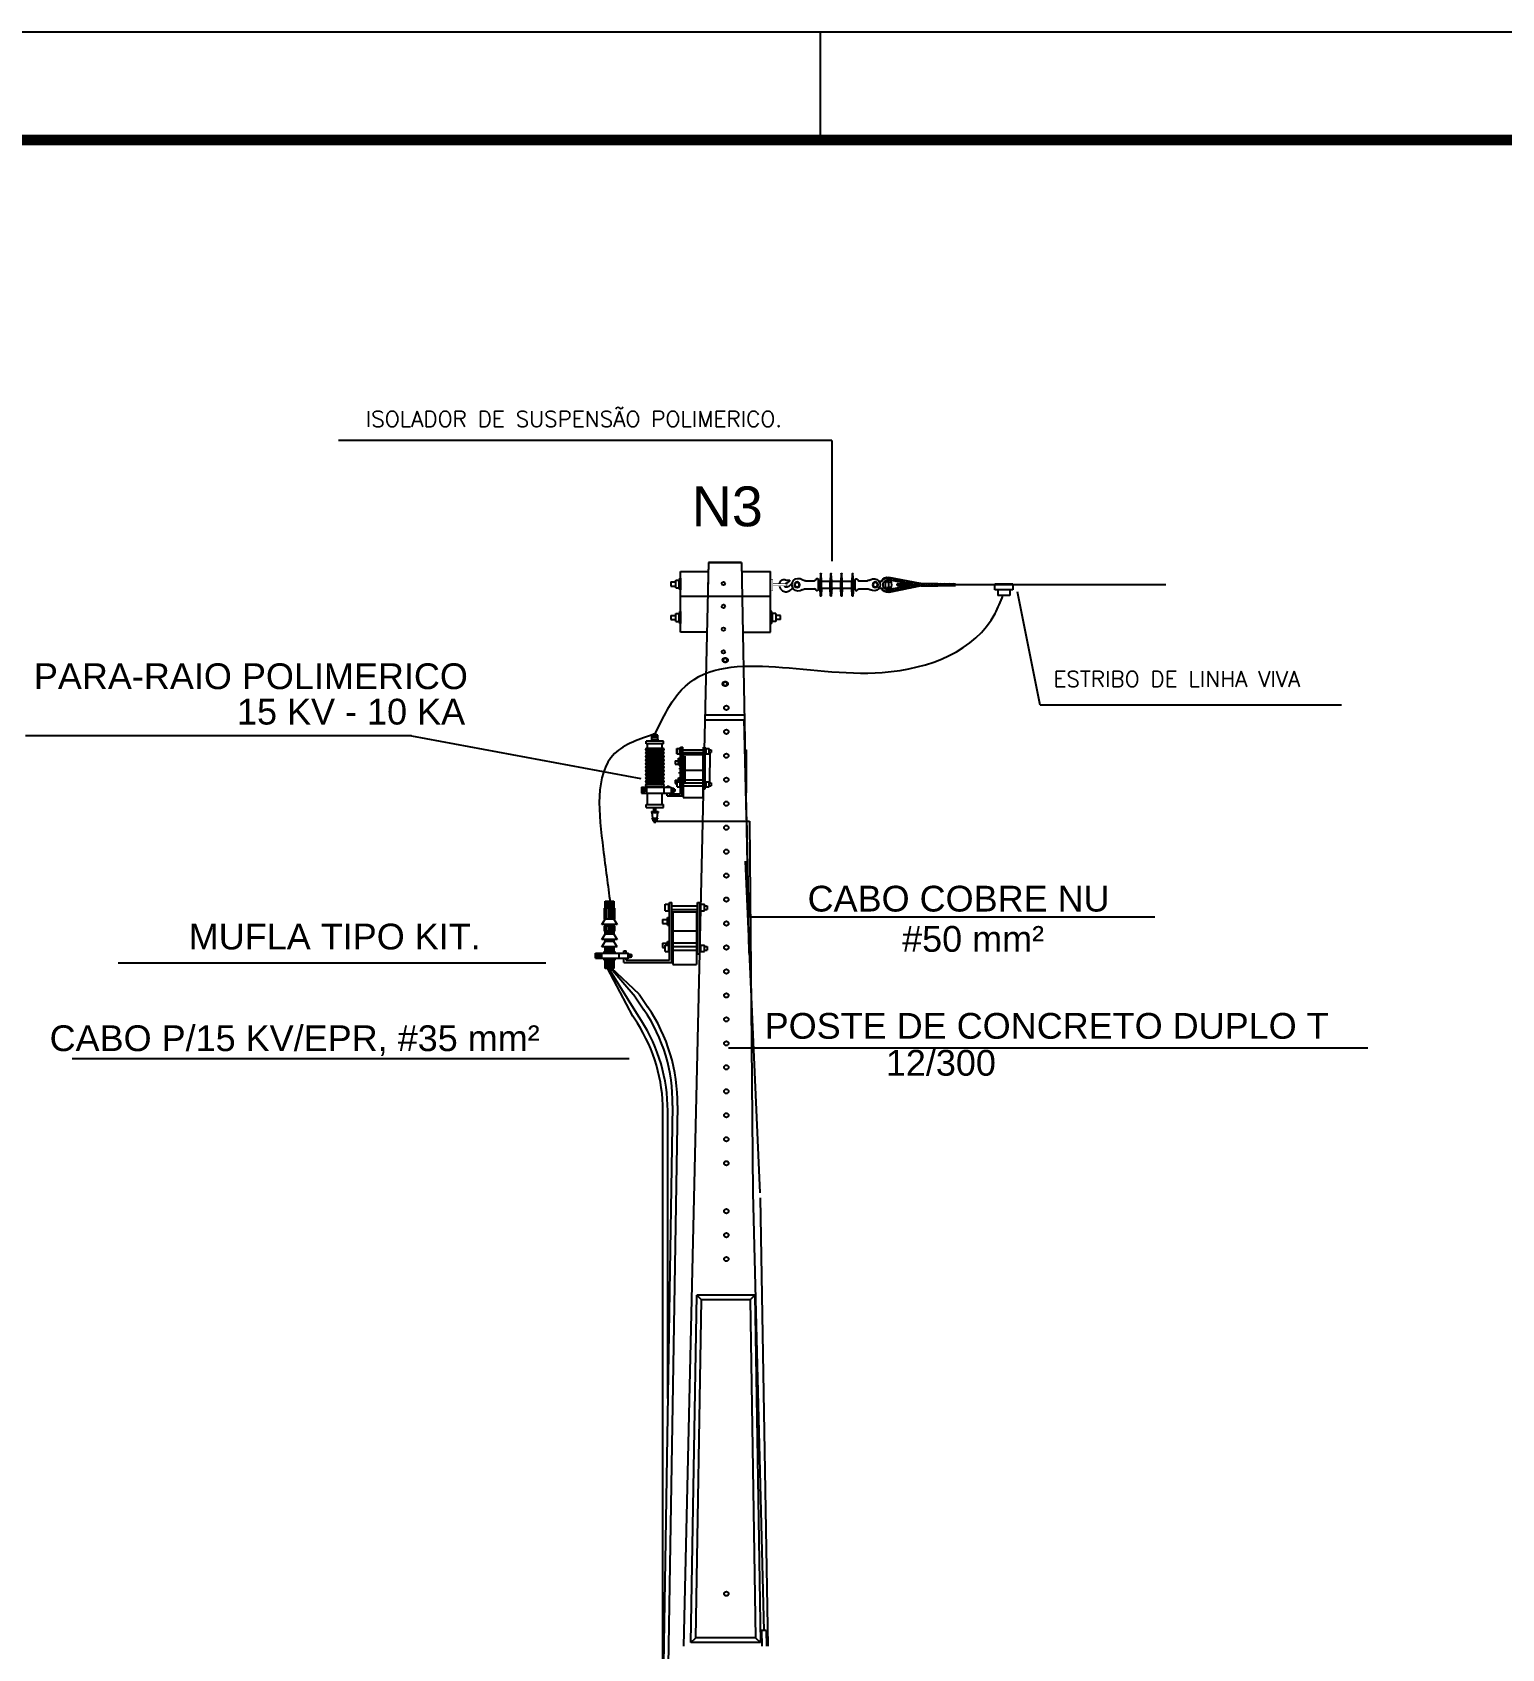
# Model space of a CAD drawing. Header units: metres. Extents: x 4188.7 to 4272.1, y 2012.8 to 2020.9.
# Drawn here: x 4239.839 to 4242.457, y 2017.971 to 2020.85 of the extents above; entities that cross this region are included whole.
import ezdxf

# ---------------------------------------------------------------- set-up
doc = ezdxf.new("R2010")
doc.units = ezdxf.units.M
doc.linetypes.add('DASHED2', pattern=[9.525, 6.35, -3.175])
for name, color, linetype in [('A-PARED', 7, 'Continuous'), ('A-TEXTO', 4, 'Continuous'), ('ARQ-FOLHA', 7, 'Continuous'), ('CONDUTOR', 5, 'Continuous'), ('FIOS', 7, 'Continuous'), ('LINHA', 1, 'Continuous'), ('SELO', 7, 'Continuous'), ('SIMBOLOGIA-DESENHOS', 7, 'Continuous'), ('TRAFO', 7, 'Continuous')]:
    doc.layers.add(name, color=color, linetype=linetype)
doc.layers.add('Cotas', color=1, linetype='Continuous', lineweight=5)
doc.layers.add('PAREDE', color=5, linetype='Continuous', lineweight=60)
doc.styles.add('arial', font='arial.ttf')
doc.styles.add('REGUA_80_MM', font='romans.shx', dxfattribs={"height": 2.2})

# ---------------------------------------------------------------- blocks, each defined once
blk = doc.blocks.new('FOLHA A2')
at = {"layer": 'ARQ-FOLHA'}
for p, q in [((594, 0), (0, 0)), ((224, -10), (224, 0))]:
    blk.add_line(p, q, dxfattribs=at)
at = {"layer": 'ARQ-FOLHA', "const_width": 1}
blk.add_lwpolyline([(25, -410), (584, -410), (584, -10), (25, -10), (25, -410)], dxfattribs=at)
blk = doc.blocks.new('A$C2922327A')
at = {"layer": 'LINHA'}
h = blk.add_hatch(dxfattribs=at)
h.set_pattern_fill('ANSI31', color=1, scale=3.07506, angle=340, style=0)
h.set_pattern_definition([(25, (-163.28697, 13.90264), (-0.1624471, 0.3483689), [])])
h.paths.add_polyline_path([(3.61, 2.19), (3.61, 2.54), (0, 2.54), (0, 2.19)])
at = {"layer": 'LINHA', "color": 1}
for p, q in [((7.13, 2.62), (13.63, 3.86)), ((11.85, 2.96), (11.22, 3.38)), ((12.39, 3.06), (11.76, 3.48)), ((12.92, 3.16), (12.29, 3.59)), ((13.41, 3.29), (12.83, 3.69)), ((13.67, 3.58), (13.36, 3.79)), ((13.83, 3.88), (13.92, 3.75)), ((14.28, 3.82), (14.32, 3.68)), ((14.66, 3.52), (14.69, 3.63)), ((20.89, 3.06), (20.99, 4.61)), ((21.12, 4.61), (21.22, 3.06)), ((23.17, 3.06), (23.26, 4.61)), ((23.4, 4.61), (23.49, 3.06)), ((25.33, 3.06), (25.42, 4.61)), ((25.56, 4.61), (25.65, 3.06)), ((27.42, 3.06), (27.51, 4.61)), ((27.64, 4.61), (27.74, 3.06)), ((0, 2.19), (0, 2.54)), ((3.61, 2.54), (0, 2.54)), ((3.61, 2.19), (0, 2.19)), ((7.06, 2.63), (3.61, 2.63)), ((3.61, 2.63), (3.61, 2.1)), ((3.99, 2.1), (3.61, 2.47)), ((6.99, 2.1), (3.61, 2.1)), ((4.53, 2.1), (4, 2.63)), ((5.07, 2.1), (4.54, 2.63)), ((5.62, 2.1), (5.08, 2.63)), ((6.16, 2.1), (5.63, 2.63)), ((6.71, 2.1), (6.17, 2.63)), ((7.31, 2.03), (6.71, 2.63)), ((6.99, 2.1), (13.62, 0.79)), ((7.06, 2.63), (13.42, 1.38)), ((7.7, 1.96), (7.28, 2.59)), ((7.79, 2.49), (7.5, 2.69)), ((8.23, 1.86), (7.81, 2.49)), ((8.66, 2.36), (8.03, 2.79)), ((8.77, 1.75), (8.34, 2.38)), ((8.54, 2.34), (13.4, 3.27)), ((9.2, 2.46), (8.57, 2.89)), ((8.84, 2.28), (9.26, 2.48)), ((9.3, 1.65), (8.88, 2.28)), ((9.73, 2.56), (9.1, 2.99)), ((11.96, 2.19), (9.33, 2.19)), ((9.83, 1.55), (9.41, 2.18)), ((9.54, 2.19), (10.31, 2.54)), ((11.96, 2.54), (9.61, 2.54)), ((10.26, 2.67), (9.64, 3.09)), ((10.37, 1.44), (9.94, 2.07)), ((10.8, 2.77), (10.17, 3.19)), ((10.45, 2.19), (11.22, 2.54)), ((10.88, 1.33), (10.46, 1.96)), ((11.32, 2.85), (10.69, 3.28)), ((11.42, 1.23), (10.99, 1.86)), ((11.36, 2.19), (11.96, 2.46)), ((11.95, 1.12), (11.53, 1.75)), ((11.96, 2.19), (11.96, 2.54)), ((12.49, 1.02), (12.06, 1.65)), ((13.02, 0.92), (12.59, 1.55)), ((13.55, 0.81), (13.13, 1.44)), ((13.89, 1.72), (13.18, 1.91)), ((14.02, 3), (13.2, 2.84)), ((13.94, 0.93), (14.04, 0.79)), ((14.04, 1.68), (14.04, 1.68)), ((14.41, 1.03), (14.51, 0.93)), ((14.73, 1.21), (14.83, 1.15)), ((14.97, 3.25), (15.04, 3.31)), ((15.04, 1.53), (15.14, 1.5)), ((15.67, 3.06), (15.1, 3.06)), ((15.67, 1.62), (15.1, 1.62)), ((19.79, 3.17), (18.01, 3.17)), ((19.79, 1.51), (18.01, 1.51)), ((20.57, 1.51), (20.57, 3.17)), ((20.89, 3.06), (20.57, 3.06)), ((20.89, 1.63), (20.57, 1.63)), ((20.89, 1.63), (20.89, 3.06)), ((20.89, 1.63), (20.99, 0.07)), ((21.12, 0.07), (21.22, 1.63)), ((23.17, 3.06), (21.22, 3.06)), ((21.22, 1.63), (21.22, 3.06)), ((23.17, 1.63), (21.22, 1.63)), ((23.17, 1.63), (23.17, 3.06)), ((23.17, 1.63), (23.26, 0.07)), ((23.4, 0.07), (23.49, 1.63)), ((25.33, 3.06), (23.49, 3.06)), ((23.49, 1.63), (23.49, 3.06)), ((25.33, 1.63), (23.49, 1.63)), ((25.33, 1.63), (25.33, 3.06)), ((25.33, 1.63), (25.42, 0.07)), ((25.56, 0.07), (25.65, 1.63)), ((25.65, 1.63), (25.65, 3.06)), ((27.42, 3.06), (25.65, 3.06)), ((27.42, 1.63), (25.65, 1.63)), ((27.42, 1.63), (27.42, 3.06)), ((27.42, 1.63), (27.51, 0.07)), ((27.64, 0.07), (27.74, 1.63)), ((27.74, 1.63), (27.74, 3.06)), ((28.06, 3.06), (27.74, 3.06)), ((28.06, 1.63), (27.74, 1.63)), ((28.06, 1.51), (28.06, 3.17)), ((30.72, 3.17), (28.86, 3.17)), ((30.72, 1.52), (28.86, 1.52)), ((33.45, 2.68), (34.12, 2.01))]:
    blk.add_line(p, q, dxfattribs=at)
for centre in [(16.42, 2.35), (32.44, 2.35)]:
    blk.add_circle(centre, 0.573, dxfattribs=at)
at = {"layer": 'LINHA', "color": 1, "linetype": 'DASHED2', "ltscale": 0.5}
for centre in [(16.42, 2.35), (32.44, 2.35)]:
    blk.add_circle(centre, 0.445, dxfattribs=at)
at = {"layer": 'LINHA', "color": 1}
for centre, radius, start, end in [((14.8, 2.34), 1.68, 122.7791, 237.2209), ((13.87, 2.4), 1.48, 26.5535, 103.248), ((13.89, 2.34), 1.41, 30.6033, 90), ((16.68, 2.34), 1.24, 55.4397, 304.5603), ((18.01, 4.27), 1.1, 235.4397, 270), ((21.05, 4.61), 0.0679, 355.0197, 184.9803), ((23.33, 4.61), 0.0679, 355.0197, 184.9803), ((25.49, 4.61), 0.0679, 355.0197, 184.9803), ((27.58, 4.61), 0.0679, 355.0197, 184.9803), ((30.72, 4.26), 1.1, 270, 307.3018), ((32.18, 2.35), 1.31, 232.6982, 127.3018), ((13.84, 2.29), 1.52, 261.6243, 333.7714), ((13.89, 2.34), 1.41, 270, 329.3967), ((18.01, 0.41), 1.1, 90, 124.5603), ((21.05, 0.07), 0.0679, 175.0197, 4.9803), ((23.33, 0.07), 0.0679, 175.0197, 4.9803), ((25.49, 0.07), 0.0679, 175.0197, 4.9803), ((27.58, 0.07), 0.0679, 175.0197, 4.9803), ((30.72, 0.43), 1.1, 52.6982, 90), ((34.07, 3.16), 0.128, 83.9038, 223.1178)]:
    blk.add_arc(centre, radius, start, end, dxfattribs=at)
at = {"layer": 'LINHA', "color": 1, "linetype": 'DASHED2', "ltscale": 0.7}
blk.add_arc((13.81, 2.33), 1.02, 248.0372, 113.4733, dxfattribs=at)
at = {"layer": 'LINHA', "color": 1}
blk.add_ellipse((14.02, 2.34), major_axis=(0, 0.663), ratio=0.597977, dxfattribs=at)
for points in [[(20.57, 3.17), (20.49, 3.46), (20.27, 3.56), (20.01, 3.33), (19.79, 3.17)], [(28.06, 3.17), (28.14, 3.46), (28.36, 3.56), (28.62, 3.33), (28.86, 3.17)], [(20.57, 1.51), (20.49, 1.22), (20.27, 1.12), (20.01, 1.36), (19.79, 1.51)], [(28.06, 1.52), (28.14, 1.24), (28.36, 1.13), (28.62, 1.37), (28.86, 1.52)]]:
    blk.add_spline(points, degree=3, dxfattribs=at)
for points, knots in [([(36.03, 2.61), (35.96, 2.82), (35.82, 3.23), (35.11, 3.51), (34.56, 3.26), (34.2, 3.27), (34.08, 3.29)], [0, 0, 0, 0, 0.2285823, 0.4958921, 0.7715975, 0.909135, 0.909135, 0.909135, 0.909135]), ([(36.02, 2.06), (36, 1.87), (35.82, 1.42), (35.28, 0.93), (34.38, 0.87), (33.79, 1.23), (33.45, 1.55), (33.33, 1.7)], [0.101615, 0.101615, 0.101615, 0.101615, 0.322661, 0.650598, 1.001057, 1.323653, 1.567125, 1.567125, 1.567125, 1.567125]), ([(34.81, 2.61), (34.65, 2.7), (34.29, 2.75), (34.09, 2.95), (33.98, 3.07), (33.98, 3.07)], [0.6558656, 0.6558656, 0.6558656, 0.6558656, 0.8520152, 1.0129557, 1.0175356, 1.0175356, 1.0175356, 1.0175356]), ([(34.12, 2.01), (34.34, 1.9), (34.56, 1.82), (34.87, 1.85), (34.97, 2.04), (34.97, 2.06)], [0.1173329, 0.1173329, 0.1173329, 0.1173329, 0.1704438, 0.3797692, 0.406717, 0.406717, 0.406717, 0.406717])]:
    blk.add_open_spline(points, degree=3, knots=knots, dxfattribs=at)
at = {"layer": 'SIMBOLOGIA-DESENHOS', "ltscale": 100, "const_width": 0.0908}
blk.add_lwpolyline([(37.85, 3.38), (37.42, 3.38), (37.42, 1.11), (37.85, 1.11)], dxfattribs=at)
at = {"layer": 'SIMBOLOGIA-DESENHOS', "ltscale": 100, "const_width": 0.118}
blk.add_lwpolyline([(37.38, 2.13), (34.7, 2.13, -1), (34.7, 2.55), (37.38, 2.55)], format="xyb", dxfattribs=at)

msp = doc.modelspace()

# ---------------------------------------------------------------- linework, layer by layer
at = {"color": 7}
for p, q in [((4240.99396, 2019.78199), (4240.99396, 2019.88973)), ((4241.04373, 2019.9058), (4241.10264, 2019.9058)), ((4241.15438, 2019.78209), (4241.15438, 2019.88973)), ((4240.99396, 2019.84608), (4241.15438, 2019.84608)), ((4241.0412, 2019.78199), (4240.99396, 2019.78199)), ((4241.10506, 2019.78209), (4241.15438, 2019.78209))]:
    msp.add_line(p, q, dxfattribs=at)
at = {"color": 7, "linetype": 'Continuous'}
for p, q in [((4240.99396, 2019.88973), (4241.04299, 2019.88973)), ((4241.10371, 2019.88973), (4241.15438, 2019.88973))]:
    msp.add_line(p, q, dxfattribs=at)
at = {"color": 5}
for p, q in [((4241.48365, 2019.86647), (4241.85851, 2019.86647)), ((4240.9091, 2019.09784), (4240.86399, 2019.18311)), ((4240.91631, 2019.10242), (4240.86631, 2019.18261)), ((4240.91341, 2019.13208), (4240.8692, 2019.18311)), ((4240.92047, 2019.13688), (4240.87094, 2019.18311)), ((4240.91341, 2019.13208), (4240.92885, 2019.10936)), ((4240.92047, 2019.13688), (4240.93591, 2019.11416)), ((4240.91716, 2019.08519), (4240.9091, 2019.09784)), ((4240.92436, 2019.08977), (4240.91631, 2019.10242)), ((4240.97975, 2018.93892), (4240.95996, 2017.73912)), ((4240.98829, 2018.93878), (4240.96849, 2017.7388)), ((4240.9626, 2017.73925), (4240.9626, 2018.92924)), ((4240.97114, 2018.41666), (4240.97114, 2018.92924))]:
    msp.add_line(p, q, dxfattribs=at)
at = {"color": 7, "linetype": 'Continuous'}
for centre in [(4241.07038, 2019.86842), (4241.07038, 2019.82781), (4241.07038, 2019.78719), (4241.07038, 2019.74658)]:
    msp.add_circle(centre, 0.003, dxfattribs=at)
at = {"color": 5}
for centre, radius, start, end in [((4240.68522, 2018.94378), 0.30311, 359.05471, 34.20141), ((4240.67229, 2018.92924), 0.2903, 0, 32.49113), ((4240.67229, 2018.92924), 0.29884, 0, 32.49113), ((4240.68522, 2018.94378), 0.29457, 359.05471, 34.20141)]:
    msp.add_arc(centre, radius, start, end, dxfattribs=at)
msp.add_spline([(4240.94866, 2019.6007), (4240.87637, 2019.56544), (4240.85616, 2019.39546), (4240.86859, 2019.30012)], degree=3, dxfattribs=at)
at = {"layer": 'A-PARED'}
for p, q in [((4241.26355, 2020.12321), (4240.38451, 2020.12321)), ((4241.26355, 2020.12321), (4241.26355, 2019.9082)), ((4240.99965, 2017.9755), (4241.04435, 2019.9058)), ((4241.04373, 2019.9058), (4241.04272, 2019.85877)), ((4241.10264, 2019.9058), (4241.04373, 2019.9058)), ((4241.04776, 2019.9058), (4241.09861, 2019.9058)), ((4241.11636, 2019.20995), (4241.10341, 2019.9061)), ((4241.55399, 2019.86771), (4241.58601, 2019.86771)), ((4241.55399, 2019.85736), (4241.55399, 2019.86771)), ((4241.58601, 2019.86771), (4241.58601, 2019.85736)), ((4241.58601, 2019.85736), (4241.55399, 2019.85736)), ((4241.55933, 2019.85736), (4241.55933, 2019.84741)), ((4241.58068, 2019.84741), (4241.55933, 2019.84741)), ((4241.58068, 2019.85736), (4241.58068, 2019.84741)), ((4241.63428, 2019.65174), (4241.59421, 2019.85368)), ((4241.03757, 2019.63442), (4241.10631, 2019.63442)), ((4242.17103, 2019.65174), (4241.63428, 2019.65174)), ((4241.03733, 2019.62588), (4241.1076, 2019.62588)), ((4241.11117, 2019.45271), (4241.10758, 2019.6266)), ((4240.96384, 2019.58771), (4240.93256, 2019.58771)), ((4240.93256, 2019.58319), (4240.93256, 2019.58771)), ((4240.96384, 2019.58319), (4240.93256, 2019.58319)), ((4240.96312, 2019.5745), (4240.93328, 2019.5745)), ((4240.93517, 2019.5745), (4240.93517, 2019.58319)), ((4240.95515, 2019.58964), (4240.94125, 2019.58964)), ((4240.94125, 2019.58823), (4240.94125, 2019.58964)), ((4240.95515, 2019.58823), (4240.94125, 2019.58823)), ((4240.94299, 2019.59463), (4240.94299, 2019.59864)), ((4240.95341, 2019.59864), (4240.94299, 2019.59864)), ((4240.95341, 2019.59463), (4240.94299, 2019.59463)), ((4240.94299, 2019.5901), (4240.94299, 2019.59411)), ((4240.95341, 2019.59411), (4240.94299, 2019.59411)), ((4240.95341, 2019.5901), (4240.94299, 2019.5901)), ((4240.95098, 2019.59987), (4240.94542, 2019.59987)), ((4240.94542, 2019.59864), (4240.94542, 2019.59987)), ((4240.94542, 2019.59411), (4240.94542, 2019.59463)), ((4240.94542, 2019.58964), (4240.94542, 2019.5901)), ((4240.94542, 2019.58771), (4240.94542, 2019.58823)), ((4240.95098, 2019.59864), (4240.95098, 2019.59987)), ((4240.95098, 2019.59411), (4240.95098, 2019.59463)), ((4240.95098, 2019.58964), (4240.95098, 2019.5901)), ((4240.95098, 2019.58771), (4240.95098, 2019.58823)), ((4240.95341, 2019.59463), (4240.95341, 2019.59864)), ((4240.95341, 2019.5901), (4240.95341, 2019.59411)), ((4240.95515, 2019.58823), (4240.95515, 2019.58964)), ((4240.96123, 2019.5745), (4240.96123, 2019.58319)), ((4240.96384, 2019.58319), (4240.96384, 2019.58771)), ((4240.98808, 2019.56524), (4240.98808, 2019.57459)), ((4240.98808, 2019.57459), (4240.99329, 2019.57459)), ((4240.99329, 2019.56524), (4240.99329, 2019.57459)), ((4240.99329, 2019.57252), (4240.99439, 2019.57252)), ((4240.99439, 2019.49374), (4240.99439, 2019.57715)), ((4240.99439, 2019.57715), (4240.99787, 2019.57715)), ((4240.99787, 2019.49027), (4240.99787, 2019.57715)), ((4240.99787, 2019.57252), (4241.03465, 2019.57252)), ((4241.03465, 2019.50262), (4241.03465, 2019.57715)), ((4241.03465, 2019.57715), (4241.03812, 2019.57715)), ((4241.03812, 2019.50262), (4241.03812, 2019.57715)), ((4241.03812, 2019.57252), (4241.03968, 2019.57252)), ((4241.03968, 2019.56524), (4241.03968, 2019.57459)), ((4241.03968, 2019.57459), (4241.04489, 2019.57459)), ((4241.04489, 2019.56524), (4241.04489, 2019.57459)), ((4241.04489, 2019.57252), (4241.04872, 2019.57252)), ((4241.04872, 2019.57252), (4241.04872, 2019.56731)), ((4241.11079, 2019.57204), (4241.11079, 2019.49558)), ((4240.96312, 2019.57132), (4240.93328, 2019.57132)), ((4240.96312, 2019.56815), (4240.93328, 2019.56815)), ((4240.96312, 2019.56497), (4240.93328, 2019.56497)), ((4240.96312, 2019.56179), (4240.93328, 2019.56179)), ((4240.96312, 2019.55862), (4240.93328, 2019.55862)), ((4240.96312, 2019.55544), (4240.93328, 2019.55544)), ((4240.96312, 2019.55226), (4240.93328, 2019.55226)), ((4240.96312, 2019.54908), (4240.93328, 2019.54908)), ((4240.93548, 2019.54591), (4240.93328, 2019.54591)), ((4240.96312, 2019.54591), (4240.93328, 2019.54591)), ((4240.96312, 2019.54273), (4240.93328, 2019.54273)), ((4240.95871, 2019.54591), (4240.94973, 2019.54591)), ((4240.95516, 2019.54273), (4240.95309, 2019.54273)), ((4240.98419, 2019.55281), (4240.98419, 2019.54689)), ((4240.98419, 2019.55281), (4240.98419, 2019.54689)), ((4240.98419, 2019.55281), (4240.99123, 2019.55281)), ((4240.98419, 2019.55281), (4240.99123, 2019.55281)), ((4240.98419, 2019.54689), (4240.99123, 2019.54689)), ((4240.98419, 2019.54689), (4240.99123, 2019.54689)), ((4240.98808, 2019.56524), (4240.99329, 2019.56524)), ((4240.99123, 2019.54413), (4240.99123, 2019.55557)), ((4240.99123, 2019.54413), (4240.99123, 2019.55557)), ((4240.99123, 2019.55557), (4240.99439, 2019.55557)), ((4240.99123, 2019.55557), (4240.99439, 2019.55557)), ((4240.99123, 2019.54413), (4240.99439, 2019.54413)), ((4240.99123, 2019.54413), (4240.99439, 2019.54413)), ((4240.99329, 2019.56731), (4240.99439, 2019.56731)), ((4240.99787, 2019.56731), (4241.03465, 2019.56731)), ((4240.99787, 2019.55854), (4240.99813, 2019.55854)), ((4240.99813, 2019.55854), (4240.99813, 2019.54116)), ((4240.99813, 2019.55281), (4240.99887, 2019.55281)), ((4240.99813, 2019.54689), (4240.99887, 2019.54689)), ((4240.99887, 2019.56375), (4241.03362, 2019.56375)), ((4240.99887, 2019.56375), (4240.99887, 2019.4873)), ((4240.99887, 2019.55933), (4240.99887, 2019.5045)), ((4241.03362, 2019.56375), (4241.03362, 2019.4873)), ((4241.03812, 2019.56731), (4241.03968, 2019.56731)), ((4241.03968, 2019.56524), (4241.04489, 2019.56524)), ((4241.04489, 2019.56731), (4241.04872, 2019.56731)), ((4241.04604, 2019.51345), (4241.04693, 2019.56731)), ((4240.96312, 2019.53955), (4240.93328, 2019.53955)), ((4240.96312, 2019.53638), (4240.93328, 2019.53638)), ((4240.96312, 2019.5332), (4240.93328, 2019.5332)), ((4240.96312, 2019.53002), (4240.93328, 2019.53002)), ((4240.96312, 2019.52684), (4240.93328, 2019.52684)), ((4240.93616, 2019.52367), (4240.93328, 2019.52367)), ((4240.96312, 2019.52367), (4240.93328, 2019.52367)), ((4240.96312, 2019.52049), (4240.93328, 2019.52049)), ((4240.96312, 2019.52049), (4240.93328, 2019.52049)), ((4240.96312, 2019.51731), (4240.93328, 2019.51731)), ((4240.96312, 2019.51413), (4240.93328, 2019.51413)), ((4240.94937, 2019.53638), (4240.94099, 2019.53638)), ((4240.94921, 2019.5332), (4240.94115, 2019.5332)), ((4240.96312, 2019.52367), (4240.94904, 2019.52367)), ((4240.96003, 2019.52684), (4240.95277, 2019.52684)), ((4240.96116, 2019.5332), (4240.95672, 2019.5332)), ((4240.96312, 2019.53638), (4240.9599, 2019.53638)), ((4240.96312, 2019.5332), (4240.96123, 2019.5332)), ((4240.98419, 2019.51806), (4240.99123, 2019.51806)), ((4240.98419, 2019.51806), (4240.99123, 2019.51806)), ((4240.98419, 2019.51806), (4240.98419, 2019.51214)), ((4240.98419, 2019.51806), (4240.98419, 2019.51214)), ((4240.98808, 2019.50617), (4240.98808, 2019.51552)), ((4240.98808, 2019.51552), (4240.99329, 2019.51552)), ((4240.99123, 2019.52082), (4240.99439, 2019.52082)), ((4240.99123, 2019.52082), (4240.99439, 2019.52082)), ((4240.99123, 2019.51552), (4240.99123, 2019.52082)), ((4240.99123, 2019.51552), (4240.99123, 2019.52082)), ((4240.99209, 2019.5396), (4240.9973, 2019.5396)), ((4240.99209, 2019.5396), (4240.99209, 2019.53787)), ((4240.99209, 2019.53025), (4240.99209, 2019.53224)), ((4240.99209, 2019.53025), (4240.9973, 2019.53025)), ((4240.99329, 2019.50617), (4240.99329, 2019.51552)), ((4240.9973, 2019.53025), (4240.9973, 2019.5396)), ((4240.9973, 2019.53753), (4240.9984, 2019.53753)), ((4240.9973, 2019.53232), (4240.9984, 2019.53232)), ((4240.99787, 2019.54116), (4240.99813, 2019.54116)), ((4240.99787, 2019.52379), (4240.99813, 2019.52379)), ((4240.99787, 2019.52379), (4240.99813, 2019.52379)), ((4240.99813, 2019.52379), (4240.99813, 2019.51345)), ((4240.99813, 2019.52379), (4240.99813, 2019.50641)), ((4240.99813, 2019.51806), (4240.99887, 2019.51806)), ((4240.99813, 2019.51806), (4240.99887, 2019.51806)), ((4240.99887, 2019.53595), (4241.03362, 2019.53595)), ((4240.99887, 2019.51857), (4241.03362, 2019.51857)), ((4241.03362, 2019.51806), (4241.03465, 2019.51806)), ((4241.03968, 2019.51552), (4241.04489, 2019.51552)), ((4241.03968, 2019.50617), (4241.03968, 2019.51552)), ((4241.04489, 2019.50617), (4241.04489, 2019.51552)), ((4240.92413, 2019.5055), (4240.97717, 2019.5055)), ((4240.92413, 2019.5055), (4240.92413, 2019.49507)), ((4240.92413, 2019.49507), (4240.97717, 2019.49507)), ((4240.96312, 2019.51096), (4240.93328, 2019.51096)), ((4240.93328, 2019.50778), (4240.96312, 2019.50778)), ((4240.93337, 2019.5055), (4240.93337, 2019.49507)), ((4240.93517, 2019.5055), (4240.93517, 2019.50778)), ((4240.93517, 2019.47477), (4240.93517, 2019.49507)), ((4240.96123, 2019.5055), (4240.96123, 2019.50778)), ((4240.96123, 2019.47477), (4240.96123, 2019.49507)), ((4240.96433, 2019.5055), (4240.96433, 2019.49507)), ((4240.97026, 2019.5055), (4240.97026, 2019.50747)), ((4240.97026, 2019.50747), (4240.97362, 2019.50747)), ((4240.97026, 2019.49039), (4240.97026, 2019.49507)), ((4240.97026, 2019.49039), (4240.99712, 2019.49039)), ((4240.97362, 2019.5055), (4240.97362, 2019.50747)), ((4240.97362, 2019.49387), (4240.97362, 2019.49507)), ((4240.97362, 2019.49387), (4240.99364, 2019.49387)), ((4240.97717, 2019.5055), (4240.97717, 2019.49507)), ((4240.97717, 2019.50237), (4240.97754, 2019.50237)), ((4240.97717, 2019.4982), (4240.97754, 2019.4982)), ((4240.97754, 2019.50448), (4240.97754, 2019.49615)), ((4240.97754, 2019.50448), (4240.97815, 2019.50448)), ((4240.97754, 2019.49615), (4240.97815, 2019.49615)), ((4240.97815, 2019.50448), (4240.97815, 2019.49615)), ((4240.97815, 2019.50237), (4240.97839, 2019.50237)), ((4240.97815, 2019.4982), (4240.97839, 2019.4982)), ((4240.97839, 2019.50376), (4240.97839, 2019.49681)), ((4240.97839, 2019.50376), (4240.98187, 2019.50376)), ((4240.97839, 2019.49681), (4240.98187, 2019.49681)), ((4240.98187, 2019.50376), (4240.98187, 2019.49681)), ((4240.98187, 2019.50237), (4240.98374, 2019.50237)), ((4240.98187, 2019.4982), (4240.98374, 2019.4982)), ((4240.98374, 2019.50237), (4240.98374, 2019.4982)), ((4240.98419, 2019.51214), (4240.98808, 2019.51214)), ((4240.98419, 2019.51214), (4240.98808, 2019.51214)), ((4240.98808, 2019.50617), (4240.99329, 2019.50617)), ((4240.99329, 2019.51345), (4240.99439, 2019.51345)), ((4240.99329, 2019.50938), (4240.99439, 2019.50938)), ((4240.99329, 2019.50824), (4240.99439, 2019.50824)), ((4240.99787, 2019.51345), (4241.03465, 2019.51345)), ((4240.99787, 2019.50824), (4241.03465, 2019.50824)), ((4240.99787, 2019.50641), (4240.99813, 2019.50641)), ((4240.99787, 2019.50641), (4240.99813, 2019.50641)), ((4240.99813, 2019.51214), (4240.99887, 2019.51214)), ((4240.99813, 2019.50824), (4240.99813, 2019.50641)), ((4240.99887, 2019.4873), (4241.03362, 2019.4873)), ((4241.03465, 2019.50262), (4241.03812, 2019.50262)), ((4241.03812, 2019.51345), (4241.03968, 2019.51345)), ((4241.03812, 2019.50824), (4241.03968, 2019.50824)), ((4241.03968, 2019.50617), (4241.04489, 2019.50617)), ((4241.04489, 2019.51345), (4241.04872, 2019.51345)), ((4241.04489, 2019.50824), (4241.04872, 2019.50824)), ((4241.04872, 2019.51345), (4241.04872, 2019.50824)), ((4240.93256, 2019.47477), (4240.96384, 2019.47477)), ((4240.93256, 2019.46955), (4240.93256, 2019.47477)), ((4240.93256, 2019.46955), (4240.96384, 2019.46955)), ((4240.94212, 2019.4626), (4240.94212, 2019.46052)), ((4240.94212, 2019.4626), (4240.95428, 2019.4626)), ((4240.94212, 2019.46052), (4240.95428, 2019.46052)), ((4240.94281, 2019.46052), (4240.94386, 2019.45044)), ((4240.94646, 2019.4626), (4240.94646, 2019.46955)), ((4240.94994, 2019.4626), (4240.94994, 2019.46955)), ((4240.95254, 2019.45044), (4240.95359, 2019.46052)), ((4240.95428, 2019.4626), (4240.95428, 2019.46052)), ((4240.96384, 2019.46955), (4240.96384, 2019.47477)), ((4240.94281, 2019.45001), (4240.94281, 2019.44915)), ((4240.94281, 2019.45001), (4240.95359, 2019.45001)), ((4240.94281, 2019.44915), (4240.95359, 2019.44915)), ((4240.94386, 2019.45044), (4240.95254, 2019.45044)), ((4240.94473, 2019.44872), (4240.94473, 2019.44556)), ((4240.94473, 2019.44872), (4240.95168, 2019.44872)), ((4240.94473, 2019.44556), (4240.95168, 2019.44556)), ((4240.94646, 2019.45044), (4240.94646, 2019.45001)), ((4240.94646, 2019.44915), (4240.94646, 2019.44872)), ((4240.94646, 2019.44556), (4240.94646, 2019.44349)), ((4240.94646, 2019.44349), (4240.94994, 2019.44349)), ((4240.94994, 2019.45044), (4240.94994, 2019.45001)), ((4240.94994, 2019.44915), (4240.94994, 2019.44872)), ((4240.94994, 2019.44556), (4240.94994, 2019.44349)), ((4240.95168, 2019.44872), (4240.95168, 2019.44556)), ((4240.95359, 2019.45001), (4240.95359, 2019.44915)), ((4241.11117, 2019.45271), (4241.115, 2019.27358)), ((4241.1359, 2018.78299), (4241.10959, 2019.37389)), ((4240.85864, 2019.27082), (4240.85864, 2019.29003)), ((4240.87615, 2019.29003), (4240.85864, 2019.29003)), ((4240.85907, 2019.27082), (4240.85907, 2019.29003)), ((4240.8595, 2019.27082), (4240.8595, 2019.29003)), ((4240.85992, 2019.29003), (4240.85992, 2019.30242)), ((4240.85992, 2019.30242), (4240.87487, 2019.30242)), ((4240.86022, 2019.29003), (4240.86022, 2019.30242)), ((4240.86036, 2019.27082), (4240.86036, 2019.29003)), ((4240.86086, 2019.29003), (4240.86086, 2019.30242)), ((4240.86179, 2019.29003), (4240.86179, 2019.30242)), ((4240.86208, 2019.27082), (4240.86208, 2019.29003)), ((4240.86366, 2019.29003), (4240.86366, 2019.30242)), ((4240.86553, 2019.29003), (4240.86553, 2019.27082)), ((4240.86739, 2019.29003), (4240.86739, 2019.30242)), ((4240.86926, 2019.29003), (4240.86926, 2019.27082)), ((4240.87113, 2019.29003), (4240.87113, 2019.30242)), ((4240.8727, 2019.27082), (4240.8727, 2019.29003)), ((4240.873, 2019.29003), (4240.873, 2019.30242)), ((4240.87393, 2019.29003), (4240.87393, 2019.30242)), ((4240.87443, 2019.27082), (4240.87443, 2019.29003)), ((4240.87457, 2019.29003), (4240.87457, 2019.30242)), ((4240.87487, 2019.30242), (4240.87487, 2019.29003)), ((4240.87529, 2019.27082), (4240.87529, 2019.29003)), ((4240.87572, 2019.27082), (4240.87572, 2019.29003)), ((4240.87615, 2019.29003), (4240.87615, 2019.27082)), ((4240.96671, 2019.28559), (4240.96671, 2019.29707)), ((4240.96671, 2019.29707), (4240.97311, 2019.29707)), ((4240.96671, 2019.28559), (4240.97311, 2019.28559)), ((4240.97311, 2019.28559), (4240.97311, 2019.29707)), ((4240.97311, 2019.29453), (4240.97446, 2019.29453)), ((4240.97311, 2019.28813), (4240.97446, 2019.28813)), ((4240.97446, 2019.19775), (4240.97446, 2019.30021)), ((4240.97446, 2019.30021), (4240.97873, 2019.30021)), ((4240.97873, 2019.19348), (4240.97873, 2019.30021)), ((4240.97873, 2019.29453), (4241.02392, 2019.29453)), ((4240.97873, 2019.28813), (4241.02392, 2019.28813)), ((4240.97996, 2019.28375), (4241.02265, 2019.28375)), ((4240.97996, 2019.28375), (4240.97996, 2019.18983)), ((4241.02265, 2019.28375), (4241.02265, 2019.18983)), ((4241.02392, 2019.20866), (4241.02392, 2019.30021)), ((4241.02392, 2019.30021), (4241.02818, 2019.30021)), ((4241.02818, 2019.20866), (4241.02818, 2019.30021)), ((4241.02818, 2019.29453), (4241.0301, 2019.29453)), ((4241.02818, 2019.28813), (4241.0301, 2019.28813)), ((4241.0301, 2019.28559), (4241.0301, 2019.29707)), ((4241.0301, 2019.29707), (4241.0365, 2019.29707)), ((4241.0301, 2019.28559), (4241.0365, 2019.28559)), ((4241.0365, 2019.28559), (4241.0365, 2019.29707)), ((4241.0365, 2019.29453), (4241.04121, 2019.29453)), ((4241.0365, 2019.28813), (4241.04121, 2019.28813)), ((4241.04121, 2019.29453), (4241.04121, 2019.28813)), ((4240.85352, 2019.261), (4240.85992, 2019.27082)), ((4240.88127, 2019.261), (4240.85352, 2019.261)), ((4240.87615, 2019.27082), (4240.85864, 2019.27082)), ((4240.87615, 2019.25802), (4240.85864, 2019.25802)), ((4240.85864, 2019.24948), (4240.85864, 2019.25802)), ((4240.85878, 2019.24948), (4240.85878, 2019.25802)), ((4240.85907, 2019.24948), (4240.85907, 2019.25802)), ((4240.8595, 2019.24948), (4240.8595, 2019.25802)), ((4240.85992, 2019.25802), (4240.85992, 2019.261)), ((4240.86022, 2019.25802), (4240.86022, 2019.261)), ((4240.86036, 2019.24948), (4240.86036, 2019.25802)), ((4240.86086, 2019.25802), (4240.86086, 2019.261)), ((4240.86179, 2019.25802), (4240.86179, 2019.261)), ((4240.86208, 2019.24948), (4240.86208, 2019.25802)), ((4240.86366, 2019.25802), (4240.86366, 2019.261)), ((4240.86553, 2019.25802), (4240.86553, 2019.24948)), ((4240.86739, 2019.25802), (4240.86739, 2019.261)), ((4240.86926, 2019.25802), (4240.86926, 2019.24948)), ((4240.87113, 2019.25802), (4240.87113, 2019.261)), ((4240.8727, 2019.24948), (4240.8727, 2019.25802)), ((4240.873, 2019.25802), (4240.873, 2019.261)), ((4240.87393, 2019.25802), (4240.87393, 2019.261)), ((4240.87443, 2019.24948), (4240.87443, 2019.25802)), ((4240.87457, 2019.25802), (4240.87457, 2019.261)), ((4240.87487, 2019.27082), (4240.88127, 2019.261)), ((4240.87487, 2019.261), (4240.87487, 2019.25802)), ((4240.87529, 2019.24948), (4240.87529, 2019.25802)), ((4240.87572, 2019.24948), (4240.87572, 2019.25802)), ((4240.876, 2019.24948), (4240.876, 2019.25802)), ((4240.87615, 2019.25802), (4240.87615, 2019.24948)), ((4240.96193, 2019.27031), (4240.96193, 2019.26304)), ((4240.96193, 2019.27031), (4240.96193, 2019.26304)), ((4240.96193, 2019.27031), (4240.97058, 2019.27031)), ((4240.96193, 2019.27031), (4240.97058, 2019.27031)), ((4240.96193, 2019.26304), (4240.97058, 2019.26304)), ((4240.96193, 2019.26304), (4240.97058, 2019.26304)), ((4240.97058, 2019.25965), (4240.97058, 2019.2737)), ((4240.97058, 2019.25965), (4240.97058, 2019.2737)), ((4240.97058, 2019.2737), (4240.97446, 2019.2737)), ((4240.97058, 2019.2737), (4240.97446, 2019.2737)), ((4240.97058, 2019.25965), (4240.97446, 2019.25965)), ((4240.97058, 2019.25965), (4240.97446, 2019.25965)), ((4240.97873, 2019.27735), (4240.97906, 2019.27735)), ((4240.97873, 2019.256), (4240.97906, 2019.256)), ((4240.97906, 2019.27735), (4240.97906, 2019.256)), ((4240.97906, 2019.27031), (4240.97996, 2019.27031)), ((4240.97906, 2019.26304), (4240.97996, 2019.26304)), ((4241.1208, 2019.27504), (4241.83896, 2019.27504)), ((4240.85352, 2019.23411), (4240.85992, 2019.24393)), ((4240.88127, 2019.23411), (4240.85352, 2019.23411)), ((4240.85352, 2019.2213), (4240.85992, 2019.23112)), ((4240.87615, 2019.24948), (4240.85864, 2019.24948)), ((4240.85992, 2019.24393), (4240.85992, 2019.24948)), ((4240.87487, 2019.24393), (4240.85992, 2019.24393)), ((4240.85992, 2019.23112), (4240.85992, 2019.23411)), ((4240.87487, 2019.23112), (4240.85992, 2019.23112)), ((4240.86022, 2019.24393), (4240.86022, 2019.24948)), ((4240.86022, 2019.23112), (4240.86022, 2019.23411)), ((4240.86086, 2019.24393), (4240.86086, 2019.24948)), ((4240.86086, 2019.23112), (4240.86086, 2019.23411)), ((4240.86179, 2019.24393), (4240.86179, 2019.24948)), ((4240.86179, 2019.23112), (4240.86179, 2019.23411)), ((4240.86366, 2019.24393), (4240.86366, 2019.24948)), ((4240.86366, 2019.23112), (4240.86366, 2019.23411)), ((4240.86739, 2019.24393), (4240.86739, 2019.24948)), ((4240.86739, 2019.23112), (4240.86739, 2019.23411)), ((4240.87113, 2019.24393), (4240.87113, 2019.24948)), ((4240.87113, 2019.23112), (4240.87113, 2019.23411)), ((4240.873, 2019.24393), (4240.873, 2019.24948)), ((4240.873, 2019.23112), (4240.873, 2019.23411)), ((4240.87393, 2019.24393), (4240.87393, 2019.24948)), ((4240.87393, 2019.23112), (4240.87393, 2019.23411)), ((4240.87457, 2019.24393), (4240.87457, 2019.24948)), ((4240.87457, 2019.23112), (4240.87457, 2019.23411)), ((4240.87487, 2019.24948), (4240.87487, 2019.24393)), ((4240.87487, 2019.24393), (4240.88127, 2019.23411)), ((4240.87487, 2019.23411), (4240.87487, 2019.23112)), ((4240.88127, 2019.2213), (4240.87487, 2019.23112)), ((4240.96193, 2019.22762), (4240.97058, 2019.22762)), ((4240.96193, 2019.22762), (4240.97058, 2019.22762)), ((4240.96193, 2019.22762), (4240.96193, 2019.22035)), ((4240.96193, 2019.22762), (4240.96193, 2019.22035)), ((4240.97058, 2019.23101), (4240.97446, 2019.23101)), ((4240.97058, 2019.23101), (4240.97446, 2019.23101)), ((4240.97058, 2019.2245), (4240.97058, 2019.23101)), ((4240.97058, 2019.2245), (4240.97058, 2019.23101)), ((4240.97873, 2019.23466), (4240.97906, 2019.23466)), ((4240.97873, 2019.23466), (4240.97906, 2019.23466)), ((4240.97906, 2019.23466), (4240.97906, 2019.22196)), ((4240.97906, 2019.23466), (4240.97906, 2019.21331)), ((4240.97906, 2019.22762), (4240.97996, 2019.22762)), ((4240.97906, 2019.22762), (4240.97996, 2019.22762)), ((4240.97996, 2019.2496), (4241.02265, 2019.2496)), ((4240.97996, 2019.22825), (4241.02265, 2019.22825)), ((4241.02265, 2019.22762), (4241.02392, 2019.22762)), ((4240.84223, 2019.20981), (4240.90061, 2019.20981)), ((4240.84223, 2019.20111), (4240.84223, 2019.20981)), ((4240.84223, 2019.20111), (4240.90061, 2019.20111)), ((4240.88127, 2019.2213), (4240.85352, 2019.2213)), ((4240.85358, 2019.20111), (4240.85358, 2019.20981)), ((4240.877, 2019.21276), (4240.85779, 2019.21276)), ((4240.85779, 2019.20981), (4240.85779, 2019.21276)), ((4240.85779, 2019.19782), (4240.85779, 2019.20111)), ((4240.877, 2019.19782), (4240.85779, 2019.19782)), ((4240.85811, 2019.21276), (4240.85811, 2019.20981)), ((4240.85811, 2019.20111), (4240.85811, 2019.19782)), ((4240.85876, 2019.21276), (4240.85876, 2019.20981)), ((4240.85876, 2019.20111), (4240.85876, 2019.19782)), ((4240.85972, 2019.21276), (4240.85972, 2019.20981)), ((4240.85972, 2019.20111), (4240.85972, 2019.19782)), ((4240.85992, 2019.21276), (4240.85992, 2019.2213)), ((4240.85992, 2019.18288), (4240.85992, 2019.19782)), ((4240.86022, 2019.21276), (4240.86022, 2019.2213)), ((4240.86022, 2019.18288), (4240.86022, 2019.19782)), ((4240.86086, 2019.21276), (4240.86086, 2019.2213)), ((4240.86086, 2019.18288), (4240.86086, 2019.19782)), ((4240.86166, 2019.21276), (4240.86166, 2019.20981)), ((4240.86166, 2019.20111), (4240.86166, 2019.19782)), ((4240.86179, 2019.21276), (4240.86179, 2019.2213)), ((4240.86179, 2019.18288), (4240.86179, 2019.19782)), ((4240.86366, 2019.21276), (4240.86366, 2019.2213)), ((4240.86366, 2019.18288), (4240.86366, 2019.19782)), ((4240.86553, 2019.21276), (4240.86553, 2019.20981)), ((4240.86553, 2019.20111), (4240.86553, 2019.19782)), ((4240.86739, 2019.21276), (4240.86739, 2019.2213)), ((4240.86739, 2019.18288), (4240.86739, 2019.19782)), ((4240.86926, 2019.21276), (4240.86926, 2019.20981)), ((4240.86926, 2019.20111), (4240.86926, 2019.19782)), ((4240.87113, 2019.21276), (4240.87113, 2019.2213)), ((4240.87113, 2019.18288), (4240.87113, 2019.19782)), ((4240.873, 2019.21276), (4240.873, 2019.2213)), ((4240.873, 2019.18288), (4240.873, 2019.19782)), ((4240.87313, 2019.21276), (4240.87313, 2019.20981)), ((4240.87313, 2019.20111), (4240.87313, 2019.19782)), ((4240.87393, 2019.21276), (4240.87393, 2019.2213)), ((4240.87393, 2019.18288), (4240.87393, 2019.19782)), ((4240.87457, 2019.21276), (4240.87457, 2019.2213)), ((4240.87457, 2019.18288), (4240.87457, 2019.19782)), ((4240.87487, 2019.2213), (4240.87487, 2019.21276)), ((4240.87487, 2019.19782), (4240.87487, 2019.18288)), ((4240.87507, 2019.21276), (4240.87507, 2019.20981)), ((4240.87507, 2019.20111), (4240.87507, 2019.19782)), ((4240.87603, 2019.21276), (4240.87603, 2019.20981)), ((4240.87603, 2019.20111), (4240.87603, 2019.19782)), ((4240.87667, 2019.21276), (4240.87667, 2019.20981)), ((4240.87667, 2019.20111), (4240.87667, 2019.19782)), ((4240.877, 2019.21276), (4240.877, 2019.20981)), ((4240.877, 2019.20111), (4240.877, 2019.19782)), ((4240.88483, 2019.20111), (4240.88483, 2019.20981)), ((4240.89313, 2019.21441), (4240.89726, 2019.21441)), ((4240.89313, 2019.20981), (4240.89313, 2019.21441)), ((4240.89313, 2019.19348), (4240.89313, 2019.20111)), ((4240.89726, 2019.20981), (4240.89726, 2019.21441)), ((4240.89726, 2019.19775), (4240.89726, 2019.20111)), ((4240.89726, 2019.19775), (4240.97446, 2019.19775)), ((4240.90061, 2019.20111), (4240.90061, 2019.20981)), ((4240.90061, 2019.20743), (4240.90106, 2019.20743)), ((4240.90061, 2019.20364), (4240.90106, 2019.20364)), ((4240.90106, 2019.20923), (4240.90181, 2019.20923)), ((4240.90106, 2019.20175), (4240.90106, 2019.20923)), ((4240.90106, 2019.20175), (4240.90181, 2019.20175)), ((4240.90181, 2019.20175), (4240.90181, 2019.20923)), ((4240.90181, 2019.20743), (4240.90211, 2019.20743)), ((4240.90181, 2019.20364), (4240.90211, 2019.20364)), ((4240.90211, 2019.20277), (4240.90211, 2019.2083)), ((4240.90211, 2019.2083), (4240.90503, 2019.2083)), ((4240.90211, 2019.20277), (4240.90503, 2019.20277)), ((4240.90503, 2019.20277), (4240.90503, 2019.2083)), ((4240.90503, 2019.20743), (4240.90733, 2019.20743)), ((4240.90503, 2019.20364), (4240.90733, 2019.20364)), ((4240.90733, 2019.20364), (4240.90733, 2019.20743)), ((4240.96193, 2019.22035), (4240.96671, 2019.22035)), ((4240.96193, 2019.22035), (4240.96671, 2019.22035)), ((4240.96671, 2019.21301), (4240.96671, 2019.2245)), ((4240.96671, 2019.2245), (4240.97311, 2019.2245)), ((4240.96671, 2019.21301), (4240.97311, 2019.21301)), ((4240.97311, 2019.21301), (4240.97311, 2019.2245)), ((4240.97311, 2019.22196), (4240.97446, 2019.22196)), ((4240.97311, 2019.21696), (4240.97446, 2019.21696)), ((4240.97311, 2019.21555), (4240.97446, 2019.21555)), ((4240.97873, 2019.22196), (4241.02392, 2019.22196)), ((4240.97873, 2019.21555), (4241.02392, 2019.21555)), ((4240.97873, 2019.21331), (4240.97906, 2019.21331)), ((4240.97873, 2019.21331), (4240.97906, 2019.21331)), ((4240.97906, 2019.22035), (4240.97996, 2019.22035)), ((4240.97906, 2019.21555), (4240.97906, 2019.21331)), ((4241.02392, 2019.20866), (4241.02818, 2019.20866)), ((4241.02818, 2019.22196), (4241.0301, 2019.22196)), ((4241.02818, 2019.21555), (4241.0301, 2019.21555)), ((4241.0301, 2019.2245), (4241.0365, 2019.2245)), ((4241.0301, 2019.21301), (4241.0301, 2019.2245)), ((4241.0301, 2019.21301), (4241.0365, 2019.21301)), ((4241.0365, 2019.21301), (4241.0365, 2019.2245)), ((4241.0365, 2019.22196), (4241.04121, 2019.22196)), ((4241.0365, 2019.21555), (4241.04121, 2019.21555)), ((4241.04121, 2019.22196), (4241.04121, 2019.21555)), ((4240.87487, 2019.18288), (4240.85992, 2019.18288)), ((4240.89313, 2019.19348), (4240.97873, 2019.19348)), ((4240.97996, 2019.18983), (4241.02265, 2019.18983)), ((4239.91037, 2019.02259), (4240.90236, 2019.02259)), ((4241.13604, 2018.77445), (4241.14923, 2017.9755)), ((4241.01257, 2017.98216), (4241.02278, 2018.60119)), ((4241.02125, 2017.99069), (4241.03118, 2018.59265)), ((4241.03118, 2018.59265), (4241.02278, 2018.60119)), ((4241.12609, 2018.60119), (4241.02278, 2018.60119)), ((4241.11769, 2018.59265), (4241.03118, 2018.59265)), ((4241.11769, 2018.59265), (4241.12609, 2018.60119)), ((4241.11769, 2018.59265), (4241.12763, 2017.99069)), ((4241.12609, 2018.60119), (4241.13631, 2017.98216)), ((4241.01257, 2017.98216), (4241.02125, 2017.99069)), ((4241.12763, 2017.99069), (4241.02125, 2017.99069)), ((4241.12763, 2017.99069), (4241.13631, 2017.98216)), ((4241.14655, 2018.0035), (4241.13801, 2018.0035)), ((4241.13801, 2018.0035), (4241.13848, 2017.9755)), ((4241.14655, 2018.0035), (4241.14702, 2017.9755)), ((4241.13631, 2017.98216), (4241.01257, 2017.98216))]:
    msp.add_line(p, q, dxfattribs=at)
at = {"layer": 'A-PARED', "color": 3}
for p, q in [((4240.94545, 2019.44508), (4241.11694, 2019.44496)), ((4241.11694, 2019.44496), (4241.12275, 2018.78299)), ((4241.12275, 2018.78299), (4241.14236, 2018.0035))]:
    msp.add_line(p, q, dxfattribs=at)
at = {"layer": 'A-PARED'}
for centre, radius in [((4241.07267, 2019.73207), 0.00395), ((4241.07301, 2019.73199), 0.00395), ((4241.07438, 2019.73199), 0.00395), ((4241.07267, 2019.68983), 0.00395), ((4241.07301, 2019.68975), 0.00395), ((4241.07438, 2019.68975), 0.00395), ((4241.07554, 2019.64706), 0.00395), ((4241.07554, 2019.60437), 0.00395), ((4241.07554, 2019.56168), 0.00395), ((4241.07554, 2019.51898), 0.00395), ((4240.92875, 2019.50029), 0.00279), ((4240.92875, 2019.50029), 0.00175), ((4241.07554, 2019.47629), 0.00395), ((4241.07554, 2019.4336), 0.00395), ((4241.07554, 2019.39091), 0.00395), ((4241.07554, 2019.34822), 0.00395), ((4241.07554, 2019.30553), 0.00395), ((4241.07554, 2019.26283), 0.00395), ((4240.84791, 2019.20546), 0.00343), ((4240.84791, 2019.20546), 0.00215), ((4241.07554, 2019.22014), 0.00395), ((4241.07554, 2019.17745), 0.00395), ((4241.07554, 2019.13476), 0.00395), ((4241.07554, 2019.09207), 0.00395), ((4241.07554, 2019.04937), 0.00395), ((4241.07554, 2019.00668), 0.00395), ((4241.07554, 2018.96399), 0.00395), ((4241.07554, 2018.9213), 0.00395), ((4241.07554, 2018.87861), 0.00395), ((4241.07554, 2018.83592), 0.00395), ((4241.07554, 2018.75053), 0.00395), ((4241.07554, 2018.70784), 0.00395), ((4241.07554, 2018.66515), 0.00395), ((4241.07554, 2018.06901), 0.00395)]:
    msp.add_circle(centre, radius, dxfattribs=at)
for centre, start, end in [((4240.93328, 2019.57291), 90, 270), ((4240.96312, 2019.57291), 270, 90), ((4240.93328, 2019.56656), 90, 270), ((4240.93328, 2019.5602), 90, 270), ((4240.93328, 2019.55385), 90, 270), ((4240.93328, 2019.5475), 90, 270), ((4240.93328, 2019.54114), 90, 270), ((4240.93517, 2019.56974), 270, 90), ((4240.93517, 2019.56338), 270, 90), ((4240.93517, 2019.55703), 270, 90), ((4240.93517, 2019.55067), 270, 90), ((4240.93517, 2019.54432), 80.15442, 90), ((4240.93517, 2019.54432), 270, 90), ((4240.96123, 2019.56974), 90, 270), ((4240.96123, 2019.56338), 90, 270), ((4240.96123, 2019.55703), 90, 270), ((4240.96123, 2019.55067), 90, 270), ((4240.96123, 2019.54432), 90, 270), ((4240.96312, 2019.56656), 270, 90), ((4240.96312, 2019.5602), 270, 90), ((4240.96312, 2019.55385), 270, 90), ((4240.96312, 2019.5475), 48.86291, 90), ((4240.96312, 2019.5475), 270, 90), ((4240.96312, 2019.54114), 270, 90), ((4240.93328, 2019.53479), 90, 270), ((4240.93328, 2019.52843), 90, 270), ((4240.93328, 2019.52208), 90, 270), ((4240.93328, 2019.52208), 90, 270), ((4240.93328, 2019.51572), 90, 270), ((4240.93517, 2019.53796), 270, 90), ((4240.93517, 2019.53796), 270, 90), ((4240.93517, 2019.53161), 270, 90), ((4240.93517, 2019.53161), 270, 90), ((4240.93517, 2019.52525), 270, 90), ((4240.93517, 2019.52525), 270, 90), ((4240.93517, 2019.52525), 270, 296.49454), ((4240.93517, 2019.5189), 270, 90), ((4240.93517, 2019.5189), 270, 90), ((4240.93517, 2019.51255), 270, 90), ((4240.96123, 2019.53796), 90, 270), ((4240.96123, 2019.53796), 90, 270), ((4240.96123, 2019.53161), 90, 270), ((4240.96123, 2019.53161), 90, 270), ((4240.96123, 2019.53161), 90, 270), ((4240.96123, 2019.52525), 90, 270), ((4240.96123, 2019.52525), 90, 270), ((4240.96123, 2019.52525), 133.37759, 270), ((4240.96123, 2019.5189), 90, 270), ((4240.96123, 2019.5189), 90, 270), ((4240.96123, 2019.51255), 90, 270), ((4240.96123, 2019.53796), 231.61108, 270), ((4240.96312, 2019.53479), 270, 90), ((4240.96312, 2019.53479), 270, 90), ((4240.96312, 2019.52843), 270, 90), ((4240.96312, 2019.52208), 270, 90), ((4240.96312, 2019.52208), 270, 90), ((4240.96312, 2019.51572), 270, 90), ((4240.93328, 2019.50937), 90, 270), ((4240.96312, 2019.50937), 270, 90)]:
    msp.add_arc(centre, 0.00159, start, end, dxfattribs=at)
at = {"layer": 'CONDUTOR'}
msp.add_spline([(4240.94866, 2019.6007), (4240.99562, 2019.67888), (4241.35312, 2019.71011), (4241.55413, 2019.81496), (4241.56818, 2019.84694)], degree=3, dxfattribs=at)
at = {"layer": 'Cotas', "const_width": 0.00304}
msp.add_lwpolyline([(4241.53261, 2019.86615), (4241.60856, 2019.86661)], dxfattribs=at)
at = {"layer": 'FIOS'}
for p, q in [((4240.51464, 2019.59728), (4239.82738, 2019.59728)), ((4240.75375, 2019.19207), (4239.99198, 2019.19207)), ((4241.07928, 2019.04129), (4242.21818, 2019.04129))]:
    msp.add_line(p, q, dxfattribs=at)
at = {"layer": 'PAREDE'}
for p, q in [((4240.99777, 2019.56079), (4240.99777, 2019.51175)), ((4240.99905, 2019.56079), (4240.99905, 2019.51175))]:
    msp.add_line(p, q, dxfattribs=at)
at = {"layer": 'SELO'}
for p, q in [((4241.04776, 2019.9058), (4241.09554, 2019.9058)), ((4240.97684, 2019.87125), (4240.97684, 2019.86398)), ((4240.97684, 2019.87125), (4240.98548, 2019.87125)), ((4240.97684, 2019.86398), (4240.98548, 2019.86398)), ((4240.98548, 2019.87464), (4240.99167, 2019.87464)), ((4240.98548, 2019.86059), (4240.98548, 2019.87464)), ((4240.98548, 2019.86059), (4240.99167, 2019.86059)), ((4240.99167, 2019.86059), (4240.99167, 2019.87464)), ((4240.99167, 2019.87125), (4240.99229, 2019.87125)), ((4240.99167, 2019.86398), (4240.99229, 2019.86398)), ((4240.99229, 2019.87829), (4240.99396, 2019.87829)), ((4240.99229, 2019.87829), (4240.99229, 2019.85694)), ((4240.99396, 2019.87829), (4240.99396, 2019.85694)), ((4240.99396, 2019.87125), (4240.99486, 2019.87125)), ((4240.99396, 2019.86398), (4240.99486, 2019.86398)), ((4240.99229, 2019.85694), (4240.99396, 2019.85694)), ((4240.97684, 2019.81152), (4240.97684, 2019.80425)), ((4240.97684, 2019.81152), (4240.98548, 2019.81152)), ((4240.97684, 2019.80425), (4240.98548, 2019.80425)), ((4240.98548, 2019.81491), (4240.99167, 2019.81491)), ((4240.98548, 2019.80086), (4240.98548, 2019.81491)), ((4240.99167, 2019.80086), (4240.99167, 2019.81491)), ((4240.99167, 2019.81152), (4240.99229, 2019.81152)), ((4240.99167, 2019.80425), (4240.99229, 2019.80425)), ((4240.99229, 2019.81856), (4240.99396, 2019.81856)), ((4240.99229, 2019.81856), (4240.99229, 2019.79721)), ((4240.99396, 2019.81856), (4240.99396, 2019.79721)), ((4240.99396, 2019.81152), (4240.99486, 2019.81152)), ((4240.99396, 2019.80425), (4240.99486, 2019.80425)), ((4241.15508, 2019.81152), (4241.15418, 2019.81152)), ((4241.15508, 2019.80425), (4241.15418, 2019.80425)), ((4241.15676, 2019.81856), (4241.15508, 2019.81856)), ((4241.15508, 2019.79721), (4241.15508, 2019.81856)), ((4241.15676, 2019.79721), (4241.15676, 2019.81856)), ((4241.15738, 2019.81152), (4241.15676, 2019.81152)), ((4241.15738, 2019.80425), (4241.15676, 2019.80425)), ((4241.15738, 2019.81491), (4241.15738, 2019.80086)), ((4241.16356, 2019.81491), (4241.15738, 2019.81491)), ((4241.16356, 2019.81491), (4241.16356, 2019.80086)), ((4241.17221, 2019.81152), (4241.16356, 2019.81152)), ((4241.17221, 2019.80425), (4241.16356, 2019.80425)), ((4241.17221, 2019.80425), (4241.17221, 2019.81152)), ((4240.98548, 2019.80086), (4240.99167, 2019.80086)), ((4240.99229, 2019.79721), (4240.99396, 2019.79721)), ((4241.15676, 2019.79721), (4241.15508, 2019.79721)), ((4241.16356, 2019.80086), (4241.15738, 2019.80086)), ((4240.98733, 2019.57471), (4240.99254, 2019.57471)), ((4240.98733, 2019.56537), (4240.98733, 2019.57471)), ((4240.99254, 2019.56537), (4240.99254, 2019.57471)), ((4240.99254, 2019.57265), (4240.99364, 2019.57265)), ((4240.99364, 2019.49387), (4240.99364, 2019.57727)), ((4240.99364, 2019.57727), (4240.99712, 2019.57727)), ((4240.99712, 2019.49039), (4240.99712, 2019.57727)), ((4240.98733, 2019.56537), (4240.99254, 2019.56537)), ((4240.99033, 2019.54583), (4240.99033, 2019.55726)), ((4240.99033, 2019.55726), (4240.99364, 2019.55726)), ((4240.99033, 2019.54583), (4240.99364, 2019.54583)), ((4240.99254, 2019.56743), (4240.99364, 2019.56743)), ((4240.98787, 2019.51564), (4240.99308, 2019.51564)), ((4240.98787, 2019.50629), (4240.98787, 2019.51564)), ((4240.99033, 2019.51564), (4240.99033, 2019.52251)), ((4240.99033, 2019.52251), (4240.99364, 2019.52251)), ((4240.99308, 2019.50629), (4240.99308, 2019.51564)), ((4240.99425, 2019.53037), (4240.99425, 2019.53972)), ((4240.98787, 2019.50629), (4240.99308, 2019.50629)), ((4240.99308, 2019.51357), (4240.99364, 2019.51357)), ((4240.99308, 2019.50836), (4240.99364, 2019.50836))]:
    msp.add_line(p, q, dxfattribs=at)
at = {"layer": 'TRAFO'}
msp.add_line((4240.51464, 2019.59728), (4240.9234, 2019.52093), dxfattribs=at)

# ---------------------------------------------------------------- block references
at = {"xscale": -0.008697717165221832, "yscale": 0.008697717165221832, "zscale": 0.00869771716522609}
msp.add_blockref('A$C2922327A', (4241.48365, 2019.8459), dxfattribs=at)
at = {"layer": 'ARQ-FOLHA', "xscale": 0.01916579205580684, "yscale": 0.01916579205580684, "zscale": 0.01916579205580684}
msp.add_blockref('FOLHA A2', (4236.95019, 2020.85025), dxfattribs=at)

# ---------------------------------------------------------------- texts
at = {"color": 7, "style": 'arial'}
msp.add_text('N3', height=0.071004, dxfattribs=at).set_placement((4241.01373, 2019.9704))
at = {"layer": 'A-TEXTO', "style": 'REGUA_80_MM'}
for s, p in [('ISOLADOR DE SUSPENSÃO POLIMERICO.', (4240.43335, 2020.14746)), ('ESTRIBO DE LINHA VIVA', (4241.65831, 2019.68433))]:
    msp.add_text(s, height=0.0281766, dxfattribs=at).set_placement(p)
at = {"layer": 'CONDUTOR', "color": 5, "lineweight": 20, "style": 'arial'}
for s, height, p in [('PARA-RAIO POLIMERICO', 0.0459017, (4239.84209, 2019.68038)), ('15 KV - 10 KA', 0.0459017, (4240.20392, 2019.61728)), ('CABO COBRE NU', 0.0459017, (4241.22027, 2019.28422)), ('MUFLA TIPO KIT.', 0.0459017, (4240.11793, 2019.21673)), ('#50 mm²', 0.045902, (4241.38856, 2019.21254)), ('CABO P/15 KV/EPR, #35 mm²', 0.0459017, (4239.87009, 2019.0356)), ('POSTE DE CONCRETO DUPLO T', 0.0459017, (4241.1438, 2019.05762)), ('12/300', 0.045902, (4241.35963, 2018.99183))]:
    msp.add_text(s, height=height, dxfattribs=at).set_placement(p)

doc.saveas('drawing.dxf')
